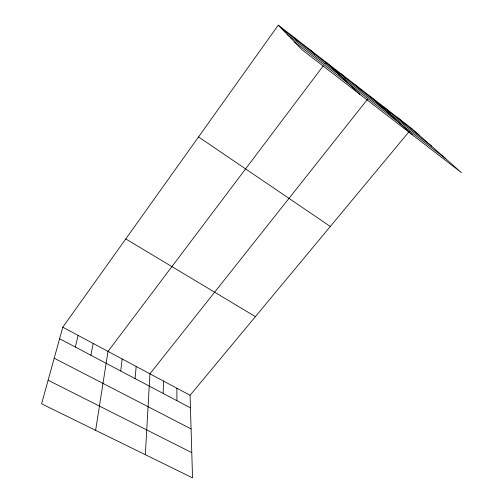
<?xml version="1.0" encoding="UTF-8"?>
<svg xmlns="http://www.w3.org/2000/svg" width="503" height="503" viewBox="0 0 503 503"><rect width="100%" height="100%" fill="white"/><g stroke="black" fill="none" stroke-linecap="round" stroke-linejoin="round"><path stroke-width="0.75" d="M163.179 393.44L163.506 381.073M145.342 454.699L149.938 373.817L367.548 99.261M135.093 378.608L136.168 366.454M120.726 371.019L122.191 358.979M95.633 430.329L108.007 351.39L323.259 65.862M90.873 355.256L93.174 343.455M75.362 347.064L78.103 335.394M278.272 25.15L302.083 49.791L461.414 172.636L411.693 128.498L278.272 25.15L62.793 327.208L41.586 403.821L192.542 477.85L190.065 395.283L409.253 131.434M325.12 63.397L326.051 62.158L359.79 94.281M48.118 380.224L191.788 452.631M54.217 358.199L191.077 428.921M59.605 338.739L190.442 407.839M62.793 327.208L190.065 395.283M125.769 238.938L255.405 316.626M198.528 136.935L330.314 226.457M281.743 28.746L419.056 135.03M287.691 34.896L431.574 146.147M294.557 42.007L445.897 158.854M398.024 117.909L405.022 124.172M384.122 107.145L390.743 113.118M369.982 96.186L412.209 134.697M355.596 85.045L361.412 90.408M340.952 73.702L346.341 78.751M310.42 50.048L314.897 54.406M294.494 37.719L298.48 41.699M176.886 388.228L176.911 400.696"/></g></svg>
